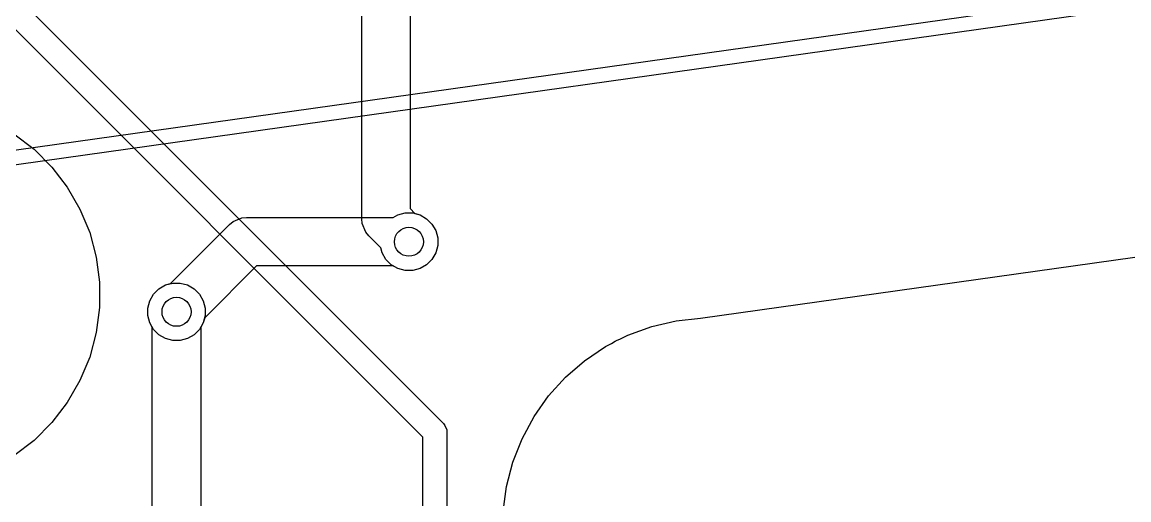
# Model space of a CAD drawing. Header units: millimetres. Extents: x 14 to 286, y -133 to -45.
# Drawn here: x 164.4 to 175.84, y -116.43 to -111.5 of the extents above; entities that cross this region are included whole.
import ezdxf

# ---------------------------------------------------------------- set-up
doc = ezdxf.new("R2010")
doc.units = ezdxf.units.MM
for name, color, linetype, true_color in [('B.Cu', 153, 'CONTINUOUS', 0x4d7fc4), ('B.Mask', 4, 'CONTINUOUS', 0x02ffee), ('B.Silkscreen', 31, 'CONTINUOUS', 0xe8b2a7), ('F.Cu', 13, 'CONTINUOUS', 0xc83434), ('F.Mask', 201, 'CONTINUOUS', 0xd864ff), ('User.Drawings', 9, 'CONTINUOUS', 0xc2c2c2)]:
    doc.layers.add(name, color=color, linetype=linetype, true_color=true_color)

msp = doc.modelspace()

# ---------------------------------------------------------------- linework, layer by layer
at = {"layer": 'B.Cu', "linetype": 'CONTINUOUS'}
for p, q in [((161.7441, -108.638424), (168.751388, -115.645712)), ((168.538, -115.785876), (161.530712, -108.778588)), ((168.4071, -111.247353), (168.4071, -113.426346)), ((167.9071, -113.5299), (167.9071, -111.3355)), ((168.4071, -113.426346), (168.457529, -113.476775)), ((167.911904, -113.578673), (167.9071, -113.5299)), ((167.949233, -113.668793), (167.911904, -113.578673)), ((168.457529, -113.476775), (168.510005, -113.490836)), ((168.510005, -113.490836), (168.577828, -113.529994)), ((168.577828, -113.529994), (168.633206, -113.585372)), ((168.633206, -113.585372), (168.672364, -113.653195)), ((167.949237, -113.668797), (167.949233, -113.668793)), ((167.980323, -113.706677), (167.949237, -113.668797)), ((168.672364, -113.653195), (168.692633, -113.728842)), ((168.103975, -113.830329), (167.980323, -113.706677)), ((168.692633, -113.807158), (168.672364, -113.882805)), ((168.692633, -113.728842), (168.692633, -113.807158)), ((168.118036, -113.882805), (168.103975, -113.830329)), ((168.157194, -113.950628), (168.118036, -113.882805)), ((168.672364, -113.882805), (168.633206, -113.950628)), ((168.212572, -114.006006), (168.157194, -113.950628)), ((168.280395, -114.045164), (168.212572, -114.006006)), ((168.577828, -114.006006), (168.510005, -114.045164)), ((168.633206, -113.950628), (168.577828, -114.006006)), ((168.356042, -114.065433), (168.280395, -114.045164)), ((168.434358, -114.065433), (168.356042, -114.065433)), ((168.510005, -114.045164), (168.434358, -114.065433)), ((165.754894, -114.308872), (165.810272, -114.253494)), ((165.810272, -114.253494), (165.878095, -114.214336)), ((165.878095, -114.214336), (165.953742, -114.194067)), ((165.953742, -114.194067), (166.032058, -114.194067)), ((166.032058, -114.194067), (166.107705, -114.214336)), ((166.107705, -114.214336), (166.175528, -114.253494)), ((166.175528, -114.253494), (166.230906, -114.308872)), ((165.695467, -114.452342), (165.715736, -114.376695)), ((165.715736, -114.376695), (165.754894, -114.308872)), ((166.230906, -114.308872), (166.270064, -114.376695)), ((166.270064, -114.376695), (166.290333, -114.452342)), ((165.695467, -114.530658), (165.695467, -114.452342)), ((166.290333, -114.452342), (166.290333, -114.530658)), ((165.715736, -114.606305), (165.695467, -114.530658)), ((165.7429, -114.653353), (165.715736, -114.606305)), ((166.270064, -114.606305), (166.2429, -114.653353)), ((166.290333, -114.530658), (166.270064, -114.606305)), ((165.7429, -120.756), (165.7429, -114.653353)), ((166.2429, -114.653353), (166.2429, -120.652446)), ((168.751388, -115.645712), (168.766928, -115.664648)), ((168.766928, -115.664648), (168.766934, -115.664654)), ((168.766934, -115.664654), (168.785598, -115.709714)), ((168.785598, -115.709714), (168.788, -115.7341)), ((168.788, -115.7341), (168.788, -117.242065)), ((168.538, -117.2501), (168.538, -115.785876))]:
    msp.add_line(p, q, dxfattribs=at)
at = {"layer": 'B.Cu'}
for centre in [(168.3952, -113.768), (165.9929, -114.4915)]:
    msp.add_circle(centre, 0.15, dxfattribs=at)
at = {"layer": 'B.Mask', "linetype": 'CONTINUOUS'}
for p, q in [((164.312564, -112.652912), (164.520116, -112.812171)), ((164.520116, -112.812171), (164.705104, -112.997159)), ((164.705104, -112.997159), (164.864363, -113.204711)), ((164.864363, -113.204711), (164.995169, -113.431274)), ((164.995169, -113.431274), (165.095284, -113.672972)), ((165.095284, -113.672972), (165.162995, -113.92567)), ((165.162995, -113.92567), (165.197142, -114.185045)), ((165.197142, -114.185045), (165.197142, -114.446657)), ((165.197142, -114.446657), (165.162995, -114.706032)), ((165.162995, -114.706032), (165.095284, -114.95873)), ((165.095284, -114.95873), (164.995169, -115.200428)), ((164.995169, -115.200428), (164.864363, -115.426991)), ((164.864363, -115.426991), (164.705104, -115.634543)), ((164.705104, -115.634543), (164.520116, -115.819531)), ((164.520116, -115.819531), (164.312564, -115.97879))]:
    msp.add_line(p, q, dxfattribs=at)
at = {"layer": 'B.Silkscreen', "linetype": 'CONTINUOUS'}
for p, q in [((171.409842, -114.556805), (179.950904, -113.356437)), ((170.90392, -114.643704), (171.157643, -114.584426)), ((171.157643, -114.584426), (171.409083, -114.556988)), ((171.409083, -114.556988), (171.409842, -114.556805)), ((170.659192, -114.733133), (170.90392, -114.643704)), ((170.427029, -114.851408), (170.489085, -114.819793)), ((170.489085, -114.819793), (170.525173, -114.794457)), ((170.525173, -114.794457), (170.547136, -114.783878)), ((170.547136, -114.783878), (170.576525, -114.775247)), ((170.576525, -114.775247), (170.659192, -114.733133)), ((170.210814, -114.996806), (170.427029, -114.851408)), ((170.013701, -115.167205), (170.210814, -114.996806)), ((169.838565, -115.360121), (170.013701, -115.167205)), ((169.68796, -115.57274), (169.838565, -115.360121)), ((169.564081, -115.801963), (169.68796, -115.57274)), ((169.468735, -116.044447), (169.564081, -115.801963)), ((169.403312, -116.296655), (169.468735, -116.044447)), ((169.368767, -116.554911), (169.403312, -116.296655))]:
    msp.add_line(p, q, dxfattribs=at)
at = {"layer": 'F.Cu', "linetype": 'CONTINUOUS'}
for p, q in [((168.280395, -113.490836), (168.356042, -113.470567)), ((168.356042, -113.470567), (168.434358, -113.470567)), ((168.434358, -113.470567), (168.510005, -113.490836)), ((166.539624, -113.591223), (166.577508, -113.560132)), ((166.577508, -113.560132), (166.667628, -113.522803)), ((166.667628, -113.522803), (166.667637, -113.522803)), ((166.667637, -113.522803), (166.7164, -113.518)), ((166.7164, -113.518), (168.233346, -113.518)), ((168.233346, -113.518), (168.280395, -113.490836)), ((168.510005, -113.490836), (168.577828, -113.529994)), ((168.577828, -113.529994), (168.633206, -113.585372)), ((168.633206, -113.585372), (168.672364, -113.653195)), ((165.93057, -114.200275), (166.539624, -113.591223)), ((168.672364, -113.653195), (168.692633, -113.728842)), ((168.692633, -113.807158), (168.672364, -113.882805)), ((168.692633, -113.728842), (168.692633, -113.807158)), ((168.672364, -113.882805), (168.633206, -113.950628)), ((166.819953, -114.018), (166.284124, -114.553829)), ((168.233346, -114.018), (166.819953, -114.018)), ((168.280395, -114.045164), (168.233346, -114.018)), ((168.577828, -114.006006), (168.510005, -114.045164)), ((168.633206, -113.950628), (168.577828, -114.006006)), ((168.356042, -114.065433), (168.280395, -114.045164)), ((168.434358, -114.065433), (168.356042, -114.065433)), ((168.510005, -114.045164), (168.434358, -114.065433)), ((165.754894, -114.308872), (165.810272, -114.253494)), ((165.810272, -114.253494), (165.878095, -114.214336)), ((165.878095, -114.214336), (165.93057, -114.200275)), ((165.695467, -114.452342), (165.715736, -114.376695)), ((165.715736, -114.376695), (165.754894, -114.308872)), ((165.695467, -114.530658), (165.695467, -114.452342)), ((165.715736, -114.606305), (165.695467, -114.530658)), ((165.754894, -114.674128), (165.715736, -114.606305)), ((166.270064, -114.606305), (166.230906, -114.674128)), ((166.284124, -114.553829), (166.270064, -114.606305)), ((165.810272, -114.729506), (165.754894, -114.674128)), ((165.878095, -114.768664), (165.810272, -114.729506)), ((166.175528, -114.729506), (166.107705, -114.768664)), ((166.230906, -114.674128), (166.175528, -114.729506)), ((165.953742, -114.788933), (165.878095, -114.768664)), ((166.032058, -114.788933), (165.953742, -114.788933)), ((166.107705, -114.768664), (166.032058, -114.788933))]:
    msp.add_line(p, q, dxfattribs=at)
at = {"layer": 'F.Cu'}
for centre in [(168.3952, -113.768), (165.9929, -114.4915)]:
    msp.add_circle(centre, 0.15, dxfattribs=at)
at = {"layer": 'F.Mask', "linetype": 'CONTINUOUS'}
for p, q in [((164.312564, -112.652912), (164.520116, -112.812171)), ((164.520116, -112.812171), (164.705104, -112.997159)), ((164.705104, -112.997159), (164.864363, -113.204711)), ((164.864363, -113.204711), (164.995169, -113.431274)), ((164.995169, -113.431274), (165.095284, -113.672972)), ((165.095284, -113.672972), (165.162995, -113.92567)), ((165.162995, -113.92567), (165.197142, -114.185045)), ((165.197142, -114.185045), (165.197142, -114.446657)), ((165.197142, -114.446657), (165.162995, -114.706032)), ((165.162995, -114.706032), (165.095284, -114.95873)), ((165.095284, -114.95873), (164.995169, -115.200428)), ((164.995169, -115.200428), (164.864363, -115.426991)), ((164.864363, -115.426991), (164.705104, -115.634543)), ((164.705104, -115.634543), (164.520116, -115.819531)), ((164.520116, -115.819531), (164.312564, -115.97879))]:
    msp.add_line(p, q, dxfattribs=at)
at = {"layer": 'User.Drawings', "linetype": 'CONTINUOUS'}
for p, q in [((160.791298, -113.318568), (179.281462, -110.719945)), ((179.376665, -110.85845), (160.512058, -113.509697))]:
    msp.add_line(p, q, dxfattribs=at)

doc.saveas('drawing.dxf')
